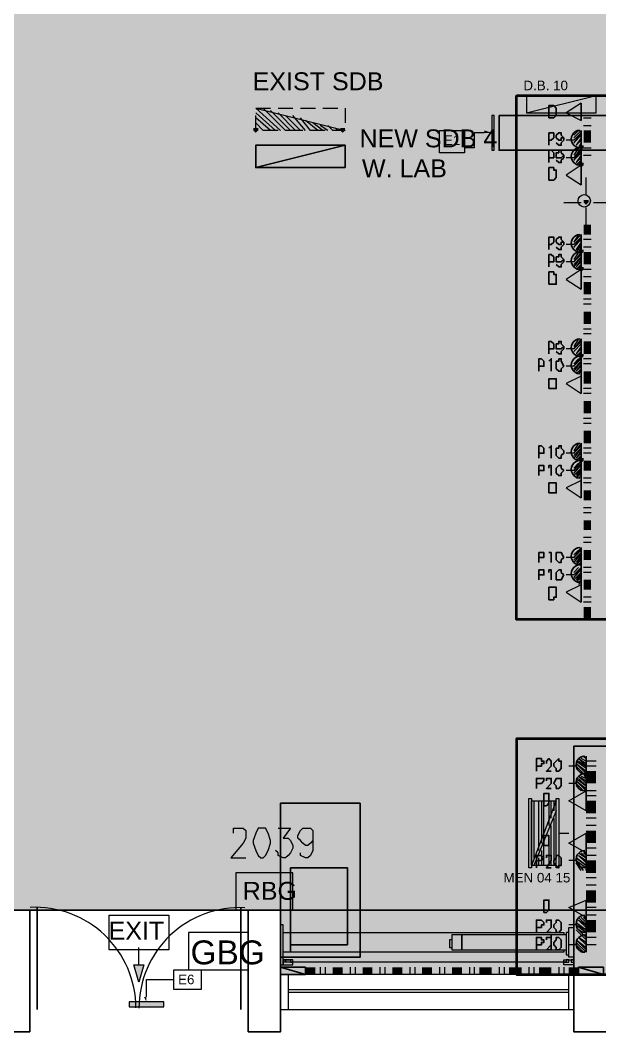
# Model space of a CAD drawing. Header units: millimetres. Extents: x 0 to 90.7, y 0 to 64.4.
# Drawn here: x 40.86 to 45.8, y 2.82 to 11.44 of the extents above; entities that cross this region are included whole.
import ezdxf

# ---------------------------------------------------------------- set-up
doc = ezdxf.new("R2010")
doc.units = ezdxf.units.MM
for name, color, linetype, true_color in [('PDF_0', 7, 'Continuous', 0xed1f24), ('PDF_014404$_PS_ELECTRONICS$CABLE$TRAY', 7, 'Continuous', 0xdd0037), ('PDF_014404$_ps_FIRE_ALARM', 7, 'Continuous', 0x37dd00), ('PDF_014404$_ps_POWER$CABLE$TRAY', 7, 'Continuous', 0x7fbfff), ('PDF_014404$_ps_POWER$EXIST', 30, 'Continuous', 0xff7f00), ('PDF_014404$_ps_THIN', 7, 'Continuous', 0x7fbfff), ('PDF_014404$HL-TMP', 7, 'Continuous', 0x800000)]:
    doc.layers.add(name, color=color, linetype=linetype, true_color=true_color)
for name, color, linetype in [('PDF_014404$_ps_ELEC', 2, 'Continuous'), ('PDF_014404$_PS_ELECTRONICS', 5, 'Continuous'), ('PDF_014404$_ps_POWER', 4, 'Continuous'), ('PDF_014404$_ps_POWER$SKIRTING', 4, 'Continuous'), ('PDF_014404$_ps_TEXTBOLD$FIRE', 2, 'Continuous'), ('PDF_014404$_ps_TEXTBOLD$POWER', 2, 'Continuous'), ('PDF_014404$BL', 7, 'Continuous'), ('PDF_014404$DR', 7, 'Continuous'), ('PDF_014404$EQ', 7, 'Continuous'), ('PDF_014404$FI', 7, 'Continuous'), ('PDF_014404$FI-DSG', 7, 'Continuous'), ('PDF_014404$FT', 7, 'Continuous'), ('PDF_014404$REG-EGRESS', 7, 'Continuous'), ('PDF_014404$WA-COL', 7, 'Continuous'), ('PDF_014404$WN', 7, 'Continuous'), ('PDF_Text', 7, 'Continuous')]:
    doc.layers.add(name, color=color, linetype=linetype)
doc.styles.add('PDF ArialMT', font='arial.ttf')

msp = doc.modelspace()

# ---------------------------------------------------------------- hatches: boundary and pattern name
at = {"layer": 'PDF_014404$_ps_POWER$EXIST', "transparency": 33554559}
for points in [[(42.8706, 10.5219), (42.8495, 10.5219), (42.8495, 10.5007), (42.8706, 10.4795), (42.8918, 10.5007), (42.8918, 10.5219)], [(43.6115, 10.5219), (43.5903, 10.5219), (43.5903, 10.5007), (43.6115, 10.4795), (43.6326, 10.5007), (43.6326, 10.5219)]]:
    msp.add_hatch(color=256, dxfattribs=at).paths.add_polyline_path(points)
at = {"layer": 'PDF_014404$_ps_THIN', "transparency": 33554559}
for points in [[(45.6435, 10.3737), (45.6224, 10.3737), (45.6224, 10.3525), (45.6435, 10.3314), (45.6647, 10.3525), (45.6647, 10.3737)], [(45.6435, 10.2255), (45.6224, 10.2255), (45.6224, 10.2043), (45.6435, 10.1832), (45.6647, 10.2043), (45.6647, 10.2255)], [(45.6859, 9.908), (45.6647, 9.908), (45.6647, 9.8868), (45.6859, 9.8657), (45.707, 9.8868), (45.707, 9.908)], [(45.6859, 9.908), (45.6647, 9.908), (45.6647, 9.8868), (45.6859, 9.8657), (45.707, 9.8868), (45.707, 9.908)], [(45.6435, 9.4847), (45.6224, 9.4847), (45.6224, 9.4635), (45.6435, 9.4423), (45.6647, 9.4635), (45.6647, 9.4847)], [(45.6435, 9.3365), (45.6224, 9.3365), (45.6224, 9.3153), (45.6435, 9.2942), (45.6647, 9.3153), (45.6647, 9.3365)], [(45.6435, 8.5956), (45.6224, 8.5956), (45.6224, 8.5745), (45.6435, 8.5533), (45.6647, 8.5745), (45.6647, 8.5956)], [(45.6435, 7.7066), (45.6224, 7.7066), (45.6224, 7.6855), (45.6435, 7.6643), (45.6647, 7.6855), (45.6647, 7.7066)]]:
    msp.add_hatch(color=256, dxfattribs=at).paths.add_polyline_path(points)

# ---------------------------------------------------------------- linework, layer by layer
at = {"layer": 'PDF_0', "color": 7, "lineweight": 25}
for points in [[(43.0823, 3.452), (43.7596, 3.452), (43.7596, 4.7644), (43.0823, 4.7644)], [(43.6538, 3.5579), (43.167, 3.5579), (43.167, 4.214), (43.6538, 4.214)]]:
    msp.add_lwpolyline(points, close=True, dxfattribs=at)
at = {"layer": 'PDF_014404$_ps_ELEC', "lineweight": 25}
for points in [[(45.6329, 10.5007, 1.00004), (45.6329, 10.3525, 1.00004), (45.6329, 10.2044)], [(45.6329, 9.6117, 1.00004), (45.6329, 9.4635, 1.00004), (45.6329, 9.3153)], [(45.6329, 8.7226, 1.00004), (45.6329, 8.5745, 1.00004), (45.6329, 8.4263)], [(45.6329, 7.8336, 1.00004), (45.6329, 7.6855, 1.00004), (45.6329, 7.5373)], [(45.6329, 6.9446, 1.00004), (45.6329, 6.7964, 1.00004), (45.6329, 6.6483)], [(45.6753, 5.1666, 1.00004), (45.6753, 5.0184, 1.00004), (45.6753, 4.8702)]]:
    msp.add_lwpolyline(points, format="xyb", dxfattribs=at)
for points in [[(45.6435, 10.2043), (45.6435, 10.3525), (45.6435, 10.5007)], [(45.6435, 9.3153), (45.6435, 9.4635), (45.6435, 9.6117)], [(45.6435, 8.4051), (45.6435, 8.5745), (45.6435, 8.7226)], [(45.6435, 7.5161), (45.6435, 7.6855), (45.6435, 7.8336)], [(45.6435, 6.6271), (45.6435, 6.7753), (45.6435, 6.9446)], [(45.6859, 5.1666), (45.6859, 5.0184), (45.6859, 4.8702)], [(45.6859, 4.3411), (45.6859, 4.1929)], [(45.6859, 3.7907), (45.6859, 3.6425), (45.6859, 3.4944)]]:
    msp.add_lwpolyline(points, dxfattribs=at)
at = {"layer": 'PDF_014404$_ps_ELEC', "lineweight": 0}
for points in [[(45.58, 10.416), (45.5165, 10.416)], [(45.58, 10.2678), (45.5165, 10.2678)], [(45.58, 9.527), (45.5165, 9.527)], [(45.58, 9.3788), (45.5165, 9.3788)], [(45.58, 8.638), (45.5165, 8.638)], [(45.58, 8.4898), (45.5165, 8.4898)], [(45.58, 7.749), (45.5165, 7.749)], [(45.58, 7.6008), (45.5165, 7.6008)], [(45.58, 6.8599), (45.5165, 6.8599)], [(45.58, 6.7118), (45.5165, 6.7118)], [(45.6012, 5.0819), (45.5377, 5.0819)], [(45.6012, 4.9337), (45.5377, 4.9337)], [(45.6012, 4.2775), (45.5377, 4.2775)], [(45.6012, 3.7272), (45.5377, 3.7272)], [(45.6012, 3.5579), (45.5377, 3.5579)]]:
    msp.add_lwpolyline(points, dxfattribs=at)
at = {"layer": 'PDF_014404$_ps_ELEC', "lineweight": 25}
for centre in [(45.6753, 4.2881), (45.6753, 3.7378), (45.6753, 3.5685)]:
    msp.add_arc(centre, 0.0741, 89.99773, 270.00227, dxfattribs=at)
at = {"layer": 'PDF_014404$_PS_ELECTRONICS', "lineweight": 0}
for points in [[(45.5165, 10.6489), (45.6435, 10.5854), (45.6435, 10.7335)], [(45.6435, 10.7335), (45.6435, 10.5854), (45.6435, 10.7335)], [(45.5165, 10.1197), (45.6435, 10.035), (45.6435, 10.2043)], [(45.6435, 10.2043), (45.6435, 10.035), (45.6435, 10.2043)], [(45.5165, 9.2307), (45.6435, 9.146), (45.6435, 9.3153)], [(45.6435, 9.3153), (45.6435, 9.146), (45.6435, 9.3153)], [(45.5165, 8.3416), (45.6435, 8.257), (45.6435, 8.4051)], [(45.6435, 8.4051), (45.6435, 8.257), (45.6435, 8.4051)], [(45.5165, 7.4526), (45.6435, 7.368), (45.6435, 7.5161)], [(45.6435, 7.5161), (45.6435, 7.368), (45.6435, 7.5161)], [(45.5165, 6.5636), (45.6435, 6.4789), (45.6435, 6.6271)], [(45.6435, 6.6271), (45.6435, 6.4789), (45.6435, 6.6271)], [(45.5377, 4.7856), (45.6859, 4.8702), (45.6859, 4.7009)], [(45.6859, 4.7009), (45.6859, 4.8702), (45.6859, 4.7009)], [(45.5377, 4.4257), (45.6859, 4.5104), (45.6859, 4.3411)], [(45.6859, 4.3411), (45.6859, 4.5104), (45.6859, 4.3411)], [(45.5377, 3.8754), (45.6859, 3.9389), (45.6859, 3.7907)], [(45.6859, 3.7907), (45.6859, 3.9389), (45.6859, 3.7907)]]:
    msp.add_lwpolyline(points, close=True, dxfattribs=at)
at = {"layer": 'PDF_014404$_PS_ELECTRONICS', "transparency": 33554559}
for points in [[(45.5165, 10.6489), (45.6435, 10.7335), (45.6435, 10.5854)], [(45.5165, 10.1197), (45.6435, 10.2043), (45.6435, 10.035)], [(45.5165, 9.2307), (45.6435, 9.3153), (45.6435, 9.146)], [(45.5165, 8.3416), (45.6435, 8.4051), (45.6435, 8.257)], [(45.5165, 7.4526), (45.6435, 7.5161), (45.6435, 7.368)], [(45.5165, 6.5636), (45.6435, 6.6271), (45.6435, 6.4789)], [(45.5377, 4.7856), (45.6859, 4.7009), (45.6859, 4.8702)], [(45.5377, 4.4257), (45.6859, 4.3411), (45.6859, 4.5104)], [(45.5377, 3.8754), (45.6859, 3.7907), (45.6859, 3.9389)]]:
    msp.add_solid(points, dxfattribs=at)
at = {"layer": 'PDF_014404$_PS_ELECTRONICS$CABLE$TRAY', "lineweight": 0, "const_width": 0.1946}
for points in [[(40.9867, 4.5421), (41.0926, 4.521), (41.1667, 4.4469), (41.2408, 4.521)], [(43.6538, 4.2881), (43.548, 4.3093), (43.4739, 4.3834), (43.3998, 4.3093)]]:
    msp.add_lwpolyline(points, dxfattribs=at)
at = {"layer": 'PDF_014404$_PS_ELECTRONICS$CABLE$TRAY', "transparency": 33554559}
for points in [[(45.3472, 9.527), (45.3472, 9.7387), (39.9919, 9.527)], [(45.3472, 9.7387), (39.9919, 9.527), (39.9919, 9.7387)], [(40.9656, 4.6162), (41.1561, 4.6162), (40.9656, 9.6328)], [(41.1561, 4.6162), (40.9656, 9.6328), (41.1561, 9.6328)], [(43.3786, 4.3199), (43.3786, 4.5104), (41.2619, 4.3199)], [(43.3786, 4.5104), (41.2619, 4.3199), (41.2619, 4.5104)], [(43.4845, 3.4097), (43.675, 3.4097), (43.4845, 4.214)], [(43.675, 3.4097), (43.4845, 4.214), (43.675, 4.214)]]:
    msp.add_solid(points, dxfattribs=at)
at = {"layer": 'PDF_014404$_ps_FIRE_ALARM', "lineweight": 0}
for points in [[(43.1881, 3.8542), (43.1881, 4.1717), (42.7013, 4.1717), (42.7013, 3.8542)], [(42.8071, 3.3462), (42.8071, 3.6637), (42.2991, 3.6637), (42.2991, 3.3462)]]:
    msp.add_lwpolyline(points, close=True, dxfattribs=at)
at = {"layer": 'PDF_014404$_ps_POWER', "lineweight": 25}
msp.add_lwpolyline([(42.8706, 10.1832), (43.6326, 10.1832), (43.6326, 10.3737), (42.8706, 10.3737), (42.8706, 10.1832), (43.6326, 10.3737)], dxfattribs=at)
at = {"layer": 'PDF_014404$_ps_POWER', "transparency": 33554559}
msp.add_solid([(43.6326, 10.3737), (43.6326, 10.1832), (42.8706, 10.1832)], dxfattribs=at)
at = {"layer": 'PDF_014404$_ps_POWER$CABLE$TRAY', "lineweight": 0, "const_width": 0.1946}
for points in [[(43.167, 10.0879), (43.2834, 10.0562), (43.3575, 9.9821), (43.4316, 10.0668)], [(40.6692, 4.2246), (40.7751, 4.2035), (40.8492, 4.1294), (40.9232, 4.2035)], [(43.2516, 3.8965), (43.2305, 3.9918), (43.1564, 4.0659), (43.0823, 3.9918)]]:
    msp.add_lwpolyline(points, dxfattribs=at)
at = {"layer": 'PDF_014404$_ps_POWER$CABLE$TRAY', "transparency": 33554559}
for points in [[(43.3575, 10.1832), (43.1458, 10.1832), (43.3575, 10.162)], [(43.1458, 10.1832), (43.3575, 10.162), (43.1458, 10.162)], [(43.1035, 10.0773), (43.3151, 10.0138), (43.1458, 10.0985)], [(43.3151, 10.0138), (43.1458, 10.0985), (43.3575, 10.162)], [(43.1458, 10.0985), (43.3575, 10.162), (43.1458, 10.162)], [(43.0611, 9.8445), (43.0611, 10.0562), (39.9919, 9.8445)], [(43.0611, 10.0562), (39.9919, 9.8445), (39.9919, 10.0562)], [(43.0611, 10.0562), (43.2093, 9.8868), (43.1035, 10.0773)], [(43.0611, 9.8445), (43.0611, 10.0562), (43.2093, 9.8868)], [(43.2093, 9.8868), (43.1035, 10.0773), (43.3151, 10.0138)], [(43.4633, 10.0562), (43.4633, 9.8445), (45.3472, 10.0562)], [(43.4633, 9.8445), (45.3472, 10.0562), (45.3472, 9.8445)], [(43.0611, 4.0024), (43.0611, 4.1929), (40.9444, 4.0024)], [(43.0611, 4.1929), (40.9444, 4.0024), (40.9444, 4.1929)], [(43.1458, 3.3885), (43.3575, 3.3885), (43.1458, 3.8965)], [(43.3575, 3.3885), (43.1458, 3.8965), (43.3575, 3.8965)]]:
    msp.add_solid(points, dxfattribs=at)
at = {"layer": 'PDF_014404$_ps_POWER$EXIST', "lineweight": 18}
for points in [[(42.8706, 10.6912), (43.6326, 10.5007), (43.5268, 10.5007), (43.4845, 10.543)], [(43.0823, 10.5007), (42.8706, 10.6912), (42.9976, 10.6912)], [(43.04, 10.5007), (42.8706, 10.6489)], [(42.8706, 10.5007), (42.8706, 10.6277)], [(42.9976, 10.5007), (42.8706, 10.6065)], [(43.2728, 10.5007), (43.1246, 10.5007), (42.9341, 10.6912)], [(43.167, 10.5007), (42.9976, 10.67)], [(43.0611, 10.6912), (43.1881, 10.6912)], [(43.2093, 10.5007), (43.0611, 10.6489)], [(43.2516, 10.5007), (43.1246, 10.6277)], [(43.294, 10.5007), (43.1881, 10.6277)], [(43.2516, 10.6912), (43.3786, 10.6912)], [(43.4633, 10.5007), (43.3363, 10.5007), (43.2516, 10.6065)], [(43.4421, 10.6912), (43.5691, 10.6912)], [(43.6326, 10.6912), (43.6326, 10.5642)], [(43.0611, 10.5007), (42.9341, 10.5007), (42.8706, 10.5642)], [(42.8918, 10.5007), (42.8706, 10.5219)], [(43.3998, 10.5007), (43.294, 10.5854)], [(43.4421, 10.5007), (43.3575, 10.5642)], [(43.4845, 10.5007), (43.421, 10.543)], [(43.5691, 10.5007), (43.548, 10.5219)]]:
    msp.add_lwpolyline(points, dxfattribs=at)
at = {"layer": 'PDF_014404$_ps_POWER$SKIRTING', "lineweight": 0}
for points in [[(45.6647, 10.797), (45.7282, 10.797)], [(45.6647, 10.6065), (45.7282, 10.6065)], [(45.6647, 10.543), (45.7282, 10.543)], [(45.6647, 10.3525), (45.7282, 10.3525)], [(45.6647, 10.289), (45.7282, 10.289)], [(45.7282, 9.5693), (45.6647, 9.5693)], [(45.7282, 9.5058), (45.6647, 9.5058)], [(45.7282, 9.3153), (45.6647, 9.3153)], [(45.7282, 9.2518), (45.6647, 9.2518)], [(45.7282, 9.0613), (45.6647, 9.0613)], [(45.7282, 9.019), (45.6647, 9.019)], [(45.7282, 8.8073), (45.6647, 8.8073)], [(45.7282, 8.765), (45.6647, 8.765)], [(45.7282, 8.5533), (45.6647, 8.5533)], [(45.7282, 8.511), (45.6647, 8.511)], [(45.7282, 8.2993), (45.6647, 8.2993)], [(45.7282, 8.257), (45.6647, 8.257)], [(45.7282, 8.0453), (45.6647, 8.0453)], [(45.7282, 8.003), (45.6647, 8.003)], [(45.7282, 7.7913), (45.6647, 7.7913)], [(45.7282, 7.749), (45.6647, 7.749)], [(45.7282, 7.5373), (45.6647, 7.5373)], [(45.7282, 7.495), (45.6647, 7.495)], [(45.7282, 7.2833), (45.6647, 7.2833)], [(45.7282, 7.2409), (45.6647, 7.2409)], [(45.7282, 7.0293), (45.6647, 7.0293)], [(45.7282, 6.9869), (45.6647, 6.9869)], [(45.7282, 6.7753), (45.6647, 6.7753)], [(45.7282, 6.7329), (45.6647, 6.7329)], [(45.7282, 6.5213), (45.6647, 6.5213)], [(45.7282, 6.4789), (45.6647, 6.4789)], [(45.7282, 6.3308), (45.6647, 6.3308)], [(45.7705, 5.1242), (45.6859, 5.1242)], [(45.7705, 5.0819), (45.6859, 5.0819)], [(45.7705, 4.8702), (45.6859, 4.8702)], [(45.7705, 4.8279), (45.6859, 4.8279)], [(45.7705, 4.6374), (45.6859, 4.6374)], [(45.7705, 4.5739), (45.6859, 4.5739)], [(45.7705, 4.3834), (45.6859, 4.3834)], [(45.7705, 4.3199), (45.6859, 4.3199)], [(45.7705, 4.1294), (45.6859, 4.1294)], [(45.7705, 4.0659), (45.6859, 4.0659)], [(45.7705, 3.8754), (45.6859, 3.8754)], [(45.7705, 3.8119), (45.6859, 3.8119)], [(45.7705, 3.6214), (45.6859, 3.6214)], [(45.7705, 3.5579), (45.6859, 3.5579)], [(43.421, 3.3674), (43.421, 3.3039)], [(43.4633, 3.3674), (43.4633, 3.3039)], [(43.675, 3.3674), (43.675, 3.3039)], [(43.7173, 3.3674), (43.7173, 3.3039)], [(43.929, 3.3674), (43.929, 3.3039)], [(43.9713, 3.3674), (43.9713, 3.3039)], [(44.183, 3.3674), (44.183, 3.3039)], [(44.2253, 3.3674), (44.2253, 3.3039)], [(44.437, 3.3674), (44.437, 3.3039)], [(44.4793, 3.3674), (44.4793, 3.3039)], [(44.691, 3.3674), (44.691, 3.3039)], [(44.7333, 3.3674), (44.7333, 3.3039)], [(44.945, 3.3674), (44.945, 3.3039)], [(44.9873, 3.3674), (44.9873, 3.3039)], [(45.199, 3.3674), (45.199, 3.3039)], [(45.2413, 3.3674), (45.2413, 3.3039)], [(45.453, 3.3674), (45.453, 3.3039)], [(45.4954, 3.3674), (45.4954, 3.3039)], [(45.6224, 3.3674), (45.6224, 3.3039)], [(45.7705, 3.3674), (45.6859, 3.3674)]]:
    msp.add_lwpolyline(points, dxfattribs=at)
at = {"layer": 'PDF_014404$_ps_POWER$SKIRTING', "lineweight": 25}
for points in [[(43.294, 3.3039), (43.294, 3.3674), (43.0823, 3.3674), (43.0823, 3.3039), (43.294, 3.3039), (43.0823, 3.3674)], [(45.834, 3.3039), (45.834, 3.3674), (45.6224, 3.3674), (45.6224, 3.3039), (45.834, 3.3039), (45.6224, 3.3674)]]:
    msp.add_lwpolyline(points, dxfattribs=at)
at = {"layer": 'PDF_014404$_ps_POWER$SKIRTING', "transparency": 33554559}
for points in [[(45.6647, 10.6489), (45.7282, 10.6489), (45.6647, 10.797)], [(45.7282, 10.6489), (45.6647, 10.797), (45.7282, 10.797)], [(45.6647, 10.3949), (45.7282, 10.3949), (45.6647, 10.5007)], [(45.7282, 10.3949), (45.6647, 10.5007), (45.7282, 10.5007)], [(45.6647, 10.0985), (45.7282, 10.0985), (45.6647, 10.2467)], [(45.7282, 10.0985), (45.6647, 10.2467), (45.7282, 10.2467)], [(45.7282, 9.6963), (45.6647, 9.6963), (45.7282, 9.6117)], [(45.6647, 9.6963), (45.7282, 9.6117), (45.6647, 9.6117)], [(45.7282, 9.4635), (45.6647, 9.4635), (45.7282, 9.3577)], [(45.6647, 9.4635), (45.7282, 9.3577), (45.6647, 9.3577)], [(45.7282, 9.2095), (45.6647, 9.2095), (45.7282, 9.1037)], [(45.6647, 9.2095), (45.7282, 9.1037), (45.6647, 9.1037)], [(45.7282, 8.9555), (45.6647, 8.9555), (45.7282, 8.8497)], [(45.6647, 8.9555), (45.7282, 8.8497), (45.6647, 8.8497)], [(45.7282, 8.7015), (45.6647, 8.7015), (45.7282, 8.5956)], [(45.6647, 8.7015), (45.7282, 8.5956), (45.6647, 8.5956)], [(45.7282, 8.4475), (45.6647, 8.4475), (45.7282, 8.3416)], [(45.6647, 8.4475), (45.7282, 8.3416), (45.6647, 8.3416)], [(45.7282, 8.1935), (45.6647, 8.1935), (45.7282, 8.0876)], [(45.6647, 8.1935), (45.7282, 8.0876), (45.6647, 8.0876)], [(45.7282, 7.9395), (45.6647, 7.9395), (45.7282, 7.8336)], [(45.6647, 7.9395), (45.7282, 7.8336), (45.6647, 7.8336)], [(45.7282, 7.6855), (45.6647, 7.6855), (45.7282, 7.6008)], [(45.6647, 7.6855), (45.7282, 7.6008), (45.6647, 7.6008)], [(45.7282, 7.4315), (45.6647, 7.4315), (45.7282, 7.3468)], [(45.6647, 7.4315), (45.7282, 7.3468), (45.6647, 7.3468)], [(45.7282, 7.1774), (45.6647, 7.1774), (45.7282, 7.0928)], [(45.6647, 7.1774), (45.7282, 7.0928), (45.6647, 7.0928)], [(45.7282, 6.9234), (45.6647, 6.9234), (45.7282, 6.8388)], [(45.6647, 6.9234), (45.7282, 6.8388), (45.6647, 6.8388)], [(45.7282, 6.6694), (45.6647, 6.6694), (45.7282, 6.5848)], [(45.6647, 6.6694), (45.7282, 6.5848), (45.6647, 6.5848)], [(45.7282, 6.4366), (45.6647, 6.4366), (45.7282, 6.3308)], [(45.6647, 6.4366), (45.7282, 6.3308), (45.6647, 6.3308)], [(45.7705, 5.3147), (45.6859, 5.3147), (45.7705, 5.1877)], [(45.6859, 5.3147), (45.7705, 5.1877), (45.6859, 5.1877)], [(45.7705, 5.0396), (45.6859, 5.0396), (45.7705, 4.9337)], [(45.6859, 5.0396), (45.7705, 4.9337), (45.6859, 4.9337)], [(45.7705, 4.7856), (45.6859, 4.7856), (45.7705, 4.6797)], [(45.6859, 4.7856), (45.7705, 4.6797), (45.6859, 4.6797)], [(45.7705, 4.5316), (45.6859, 4.5316), (45.7705, 4.4257)], [(45.6859, 4.5316), (45.7705, 4.4257), (45.6859, 4.4257)], [(45.7705, 4.2775), (45.6859, 4.2775), (45.7705, 4.1717)], [(45.6859, 4.2775), (45.7705, 4.1717), (45.6859, 4.1717)], [(45.7705, 4.0235), (45.6859, 4.0235), (45.7705, 3.9177)], [(45.6859, 4.0235), (45.7705, 3.9177), (45.6859, 3.9177)], [(45.7705, 3.7695), (45.6859, 3.7695), (45.7705, 3.6637)], [(45.6859, 3.7695), (45.7705, 3.6637), (45.6859, 3.6637)], [(45.7705, 3.5155), (45.6859, 3.5155), (45.7705, 3.3674)], [(45.6859, 3.5155), (45.7705, 3.3674), (45.6859, 3.3674)], [(43.294, 3.3674), (43.294, 3.3039), (43.3786, 3.3674)], [(43.294, 3.3039), (43.3786, 3.3674), (43.3786, 3.3039)], [(43.5268, 3.3674), (43.5268, 3.3039), (43.6115, 3.3674)], [(43.5268, 3.3039), (43.6115, 3.3674), (43.6115, 3.3039)], [(43.7808, 3.3674), (43.7808, 3.3039), (43.8655, 3.3674)], [(43.7808, 3.3039), (43.8655, 3.3674), (43.8655, 3.3039)], [(44.0348, 3.3674), (44.0348, 3.3039), (44.1195, 3.3674)], [(44.0348, 3.3039), (44.1195, 3.3674), (44.1195, 3.3039)], [(44.2888, 3.3674), (44.2888, 3.3039), (44.3735, 3.3674)], [(44.2888, 3.3039), (44.3735, 3.3674), (44.3735, 3.3039)], [(44.5428, 3.3674), (44.5428, 3.3039), (44.6275, 3.3674)], [(44.5428, 3.3039), (44.6275, 3.3674), (44.6275, 3.3039)], [(44.7757, 3.3674), (44.7757, 3.3039), (44.8815, 3.3674)], [(44.7757, 3.3039), (44.8815, 3.3674), (44.8815, 3.3039)], [(45.0297, 3.3674), (45.0297, 3.3039), (45.1355, 3.3674)], [(45.0297, 3.3039), (45.1355, 3.3674), (45.1355, 3.3039)], [(45.2837, 3.3674), (45.2837, 3.3039), (45.3895, 3.3674)], [(45.2837, 3.3039), (45.3895, 3.3674), (45.3895, 3.3039)], [(45.5377, 3.3674), (45.5377, 3.3039), (45.6224, 3.3674)], [(45.5377, 3.3039), (45.6224, 3.3674), (45.6224, 3.3039)]]:
    msp.add_solid(points, dxfattribs=at)
at = {"layer": 'PDF_014404$_ps_TEXTBOLD$FIRE', "lineweight": 20}
for points in [[(42.6801, 4.5104), (42.6801, 4.5316), (42.6801, 4.5527), (42.7013, 4.5527), (42.7436, 4.5527), (42.7648, 4.5527), (42.786, 4.5316), (42.786, 4.5104), (42.786, 4.4892), (42.786, 4.4681), (42.7648, 4.4257), (42.659, 4.2987), (42.786, 4.2987)], [(43.0611, 4.5527), (43.167, 4.5527), (43.1035, 4.4681), (43.1458, 4.4681), (43.167, 4.4469), (43.1881, 4.4046), (43.1881, 4.3834), (43.167, 4.3411), (43.1458, 4.3199), (43.1246, 4.2987), (43.1035, 4.2987), (43.0611, 4.3199), (43.0611, 4.3411), (43.04, 4.3622)], [(43.3575, 4.4681), (43.3575, 4.4469), (43.3363, 4.4257), (43.3151, 4.4046), (43.294, 4.4046), (43.2728, 4.4257), (43.2516, 4.4469), (43.2305, 4.4681), (43.2305, 4.4892), (43.2516, 4.5316), (43.2728, 4.5527), (43.294, 4.5527), (43.3151, 4.5527), (43.3363, 4.5527), (43.3575, 4.5316), (43.3575, 4.4681), (43.3575, 4.4257), (43.3575, 4.3622), (43.3363, 4.3199), (43.3151, 4.2987), (43.294, 4.2987), (43.2516, 4.3199), (43.2516, 4.3411)]]:
    msp.add_lwpolyline(points, dxfattribs=at)
msp.add_lwpolyline([(42.913, 4.5527), (42.8918, 4.5527), (42.8706, 4.5104), (42.8495, 4.4469), (42.8495, 4.4257), (42.8706, 4.3622), (42.8918, 4.3199), (42.913, 4.2987), (42.9341, 4.2987), (42.9553, 4.3199), (42.9765, 4.3622), (42.9976, 4.4257), (42.9976, 4.4469), (42.9765, 4.5104), (42.9553, 4.5527), (42.9341, 4.5527)], close=True, dxfattribs=at)
at = {"layer": 'PDF_014404$_ps_TEXTBOLD$POWER', "lineweight": 25}
for points in [[(45.3683, 10.6065), (45.3683, 10.7124), (45.4107, 10.7124), (45.4318, 10.6912), (45.4318, 10.67), (45.4318, 10.6489), (45.4318, 10.6277), (45.4107, 10.6065)], [(45.3683, 10.0773), (45.3683, 10.1832), (45.4107, 10.1832), (45.4107, 10.162), (45.4318, 10.162), (45.4318, 10.1408), (45.4318, 10.1197), (45.4318, 10.0985), (45.4107, 10.0773)], [(45.3683, 9.1883), (45.3683, 9.2942), (45.4107, 9.2942), (45.4107, 9.273), (45.4318, 9.273), (45.4318, 9.2518), (45.4318, 9.2307), (45.4318, 9.2095), (45.4318, 9.1883), (45.4107, 9.1883)], [(45.453, 8.5533), (45.453, 8.5321), (45.4318, 8.5321), (45.4318, 8.4898), (45.4318, 8.4686), (45.453, 8.4475), (45.4742, 8.4475), (45.4742, 8.4686), (45.4954, 8.4898), (45.4742, 8.5321), (45.4742, 8.5533)], [(45.3683, 8.2993), (45.3683, 8.384), (45.4107, 8.384), (45.4318, 8.384), (45.4318, 8.3628), (45.4318, 8.3205), (45.4318, 8.2993), (45.4107, 8.2993)], [(45.453, 7.8125), (45.453, 7.7913), (45.4318, 7.7913), (45.4318, 7.7701), (45.4318, 7.749), (45.4318, 7.7278), (45.453, 7.7066), (45.4742, 7.7066), (45.4742, 7.7278), (45.4954, 7.749), (45.4954, 7.7701), (45.4742, 7.7913), (45.4742, 7.8125)], [(45.453, 7.6431), (45.4318, 7.622), (45.4318, 7.6008), (45.4318, 7.5796), (45.453, 7.5585), (45.4742, 7.5585), (45.4742, 7.5796), (45.4954, 7.6008), (45.4742, 7.622), (45.4742, 7.6431)], [(45.3683, 7.4103), (45.3683, 7.495), (45.4107, 7.495), (45.4318, 7.495), (45.4318, 7.4738), (45.4318, 7.4315), (45.4318, 7.4103), (45.4107, 7.4103)], [(45.453, 6.9023), (45.4318, 6.9023), (45.4318, 6.8599), (45.4318, 6.8388), (45.453, 6.8176), (45.4742, 6.8176), (45.4742, 6.8388), (45.4954, 6.8599), (45.4742, 6.9023)], [(45.453, 6.7541), (45.4318, 6.7329), (45.4318, 6.7118), (45.4318, 6.6694), (45.453, 6.6694), (45.4742, 6.6694), (45.4954, 6.7118), (45.4742, 6.7329), (45.4742, 6.7541)], [(45.3683, 6.5001), (45.3683, 6.6059), (45.4107, 6.6059), (45.4318, 6.6059), (45.4318, 6.5848), (45.4318, 6.5636), (45.4318, 6.5424), (45.4318, 6.5213), (45.4107, 6.5213), (45.4107, 6.5001)], [(45.453, 5.1454), (45.4318, 5.1242), (45.4107, 5.1031), (45.4107, 5.0819), (45.4318, 5.0607), (45.4318, 5.0396), (45.453, 5.0396), (45.4742, 5.0607), (45.4742, 5.0819), (45.4742, 5.1031), (45.4742, 5.1242), (45.453, 5.1242)], [(45.453, 4.9761), (45.4318, 4.9761), (45.4107, 4.9337), (45.4318, 4.9126), (45.4318, 4.8914), (45.453, 4.8914), (45.4742, 4.9126), (45.4742, 4.9337), (45.4742, 4.9761)], [(45.326, 4.7432), (45.326, 4.8491), (45.3472, 4.8491), (45.3683, 4.8491), (45.3683, 4.8279), (45.3683, 4.8067), (45.3683, 4.7856), (45.3683, 4.7644), (45.3472, 4.7432)], [(45.326, 4.4046), (45.326, 4.4892), (45.3472, 4.4892), (45.3683, 4.4892), (45.3683, 4.4681), (45.3683, 4.4469), (45.3683, 4.4257), (45.3683, 4.4046), (45.3472, 4.4046)], [(45.453, 4.3199), (45.4318, 4.3199), (45.4318, 4.2987), (45.4107, 4.2775), (45.4107, 4.2564), (45.4318, 4.2352), (45.453, 4.214), (45.453, 4.2352), (45.4742, 4.2352), (45.4742, 4.2564), (45.4742, 4.2775), (45.4742, 4.2987)], [(45.326, 3.833), (45.326, 3.9389), (45.3472, 3.9389), (45.3683, 3.9389), (45.3683, 3.9177), (45.3683, 3.8965), (45.3683, 3.8754), (45.3683, 3.8542), (45.3472, 3.833)], [(45.453, 3.7695), (45.4318, 3.7695), (45.4318, 3.7484), (45.4107, 3.7272), (45.4107, 3.706), (45.4318, 3.6849), (45.4318, 3.6637), (45.453, 3.6637), (45.4742, 3.6849), (45.4742, 3.706), (45.4742, 3.7272), (45.4742, 3.7484)], [(45.453, 3.6214), (45.4318, 3.6214), (45.4318, 3.6002), (45.4107, 3.579), (45.4107, 3.5579), (45.4318, 3.5367), (45.4318, 3.5155), (45.453, 3.5155), (45.4742, 3.5367), (45.4742, 3.5579), (45.4742, 3.579), (45.4742, 3.6002)]]:
    msp.add_lwpolyline(points, close=True, dxfattribs=at)
for points in [[(45.3683, 10.3737), (45.3683, 10.4795), (45.3895, 10.4795), (45.4107, 10.4795), (45.4107, 10.4584), (45.4107, 10.4372), (45.3895, 10.416), (45.3683, 10.416)], [(45.4954, 10.4372), (45.4742, 10.4372), (45.4742, 10.416), (45.453, 10.416), (45.4318, 10.4372), (45.4318, 10.4584), (45.453, 10.4795), (45.4742, 10.4795), (45.4742, 10.4584), (45.4954, 10.4372), (45.4954, 10.416), (45.4742, 10.3949), (45.4742, 10.3737), (45.453, 10.3737), (45.4318, 10.3949)], [(45.3683, 10.2255), (45.3683, 10.3314), (45.3895, 10.3314), (45.4107, 10.3102), (45.4107, 10.289), (45.4107, 10.2678), (45.3895, 10.2678), (45.3683, 10.2678)], [(45.4954, 10.289), (45.4742, 10.2678), (45.453, 10.2678), (45.4318, 10.2678), (45.4318, 10.289), (45.4318, 10.3102), (45.453, 10.3102), (45.453, 10.3314), (45.4742, 10.3314), (45.4742, 10.3102), (45.4954, 10.289), (45.4954, 10.2678), (45.4742, 10.2467), (45.4742, 10.2255), (45.453, 10.2255), (45.4318, 10.2467)], [(45.3683, 9.4847), (45.3683, 9.5905), (45.3895, 9.5905), (45.4107, 9.5905), (45.4107, 9.5693), (45.4107, 9.5482), (45.3895, 9.527), (45.3683, 9.527)], [(45.4954, 9.5482), (45.4742, 9.5482), (45.4742, 9.527), (45.453, 9.527), (45.4318, 9.5482), (45.4318, 9.5693), (45.453, 9.5905), (45.4742, 9.5905), (45.4742, 9.5693), (45.4954, 9.5482), (45.4954, 9.527), (45.4742, 9.5058), (45.4742, 9.4847), (45.453, 9.4847), (45.4318, 9.5058)], [(45.3683, 9.3365), (45.3683, 9.4423), (45.3895, 9.4423), (45.4107, 9.4212), (45.4107, 9.4), (45.4107, 9.3788), (45.3895, 9.3788), (45.3683, 9.3788)], [(45.4954, 9.4), (45.4742, 9.3788), (45.453, 9.3788), (45.4318, 9.3788), (45.4318, 9.4), (45.4318, 9.4212), (45.453, 9.4212), (45.453, 9.4423), (45.4742, 9.4423), (45.4742, 9.4212), (45.4954, 9.4), (45.4954, 9.3788), (45.4742, 9.3577), (45.4742, 9.3365), (45.453, 9.3365), (45.4318, 9.3577)], [(45.3683, 8.5956), (45.3683, 8.7015), (45.3895, 8.7015), (45.4107, 8.6803), (45.4107, 8.6591), (45.4107, 8.638), (45.3895, 8.638), (45.3683, 8.638)], [(45.4954, 8.6591), (45.4742, 8.638), (45.453, 8.638), (45.4318, 8.638), (45.4318, 8.6591), (45.4318, 8.6803), (45.453, 8.6803), (45.453, 8.7015), (45.4742, 8.7015), (45.4742, 8.6803), (45.4954, 8.6591), (45.4954, 8.638), (45.4742, 8.6168), (45.4742, 8.5956), (45.453, 8.5956), (45.4318, 8.6168)], [(45.2837, 8.4475), (45.2837, 8.5533), (45.3048, 8.5533), (45.326, 8.5321), (45.326, 8.511), (45.326, 8.4898), (45.3048, 8.4898), (45.2837, 8.4898)], [(45.3683, 8.5321), (45.3895, 8.5533), (45.3895, 8.4475)], [(45.2837, 7.7066), (45.2837, 7.8125), (45.3048, 7.8125), (45.326, 7.7913), (45.326, 7.7701), (45.326, 7.749), (45.3048, 7.749), (45.2837, 7.749)], [(45.3683, 7.7913), (45.3895, 7.8125), (45.3895, 7.7066)], [(45.2837, 7.5585), (45.2837, 7.6431), (45.3048, 7.6431), (45.326, 7.6431), (45.326, 7.622), (45.326, 7.6008), (45.3048, 7.6008), (45.2837, 7.6008)], [(45.3683, 7.622), (45.3683, 7.6431), (45.3895, 7.6431), (45.3895, 7.5585)], [(45.2837, 6.8176), (45.2837, 6.9023), (45.3048, 6.9023), (45.326, 6.9023), (45.326, 6.8811), (45.326, 6.8599), (45.3048, 6.8599), (45.2837, 6.8599)], [(45.3683, 6.9023), (45.3895, 6.9023), (45.3895, 6.8176)], [(45.2837, 6.6694), (45.2837, 6.7541), (45.3048, 6.7541), (45.326, 6.7541), (45.326, 6.7329), (45.326, 6.7118), (45.3048, 6.7118), (45.2837, 6.7118)], [(45.3683, 6.7329), (45.3683, 6.7541), (45.3895, 6.7541), (45.3895, 6.6694)], [(45.2625, 5.0396), (45.2625, 5.1454), (45.3048, 5.1454), (45.3048, 5.1242), (45.326, 5.1242), (45.326, 5.1031), (45.3048, 5.1031), (45.3048, 5.0819), (45.2625, 5.0819)], [(45.3472, 5.1031), (45.3472, 5.1242), (45.3683, 5.1454), (45.3895, 5.1242), (45.3895, 5.1031), (45.3895, 5.0819), (45.3472, 5.0396), (45.3895, 5.0396)], [(45.2625, 4.8914), (45.2625, 4.9761), (45.3048, 4.9761), (45.326, 4.9761), (45.326, 4.9549), (45.3048, 4.9337), (45.2625, 4.9337)], [(45.3472, 4.9549), (45.3472, 4.9761), (45.3683, 4.9761), (45.3895, 4.9761), (45.3895, 4.9549), (45.3895, 4.9337), (45.3472, 4.8914), (45.3895, 4.8914)], [(45.2625, 4.214), (45.2625, 4.3199), (45.3048, 4.3199), (45.326, 4.2987), (45.3048, 4.2775), (45.2625, 4.2775)], [(45.3472, 4.2987), (45.3472, 4.3199), (45.3683, 4.3199), (45.3895, 4.3199), (45.3895, 4.2987), (45.3895, 4.2775), (45.3472, 4.214), (45.3895, 4.214)], [(45.2625, 3.6637), (45.2625, 3.7695), (45.3048, 3.7695), (45.326, 3.7484), (45.326, 3.7272), (45.3048, 3.7272), (45.3048, 3.706), (45.2625, 3.706)], [(45.3472, 3.7484), (45.3472, 3.7695), (45.3683, 3.7695), (45.3895, 3.7695), (45.3895, 3.7484), (45.3895, 3.7272), (45.3895, 3.706), (45.3472, 3.6637), (45.3895, 3.6637)], [(45.2625, 3.5155), (45.2625, 3.6214), (45.3048, 3.6214), (45.3048, 3.6002), (45.326, 3.6002), (45.326, 3.579), (45.3048, 3.579), (45.3048, 3.5579), (45.2625, 3.5579)], [(45.3472, 3.6002), (45.3472, 3.6214), (45.3683, 3.6214), (45.3895, 3.6214), (45.3895, 3.6002), (45.3895, 3.579), (45.3895, 3.5579), (45.3472, 3.5155), (45.3895, 3.5155)]]:
    msp.add_lwpolyline(points, dxfattribs=at)
at = {"layer": 'PDF_014404$_ps_THIN', "lineweight": 18}
for points in [[(45.6224, 10.5007), (45.58, 10.4584)], [(45.6435, 10.5007), (45.58, 10.4372)], [(45.58, 10.416), (45.6435, 10.4795), (45.58, 10.3949), (45.6435, 10.4584)], [(45.6435, 10.4372), (45.6012, 10.3737), (45.6435, 10.416), (45.6012, 10.3737)], [(45.6224, 10.3525), (45.58, 10.289)], [(45.6435, 10.3525), (45.58, 10.2678), (45.6435, 10.3314), (45.58, 10.2467), (45.6435, 10.3102)], [(45.6435, 10.3949), (45.6224, 10.3525), (45.6435, 10.3737)], [(45.6435, 10.289), (45.6012, 10.2255), (45.6435, 10.2678)], [(45.6012, 10.2043), (45.6435, 10.2467), (45.6224, 10.2043), (45.6435, 10.2255)], [(45.6859, 9.9503), (45.6859, 10.0985)], [(45.4954, 9.8868), (45.6435, 9.8868)], [(45.6859, 9.6963), (45.6859, 9.8445)], [(45.7494, 9.8868), (45.8975, 9.8868)], [(45.6224, 9.6117), (45.58, 9.5482), (45.6435, 9.6117)], [(45.58, 9.527), (45.6435, 9.5905), (45.58, 9.5058), (45.6435, 9.5693)], [(45.6435, 9.5482), (45.6012, 9.4847), (45.6435, 9.527), (45.6012, 9.4635)], [(45.6435, 9.5058), (45.6224, 9.4635), (45.6435, 9.4847)], [(45.6224, 9.4635), (45.58, 9.4)], [(45.6435, 9.4635), (45.58, 9.3788), (45.6435, 9.4423)], [(45.58, 9.3577), (45.6435, 9.4212), (45.58, 9.3365)], [(45.6435, 9.4), (45.6012, 9.3365), (45.6435, 9.3788)], [(45.6012, 9.3153), (45.6435, 9.3577), (45.6224, 9.3153), (45.6435, 9.3365)], [(45.6224, 8.7226), (45.58, 8.6591)], [(45.6435, 8.7226), (45.58, 8.638), (45.6435, 8.7015)], [(45.6435, 8.6803), (45.58, 8.6168), (45.6435, 8.6803)], [(45.6435, 8.6591), (45.6012, 8.5956), (45.6435, 8.638)], [(45.6435, 8.5745), (45.58, 8.4898), (45.6435, 8.5533)], [(45.6224, 8.5533), (45.58, 8.511)], [(45.6012, 8.5745), (45.6435, 8.6168), (45.6224, 8.5745), (45.6435, 8.5956)], [(45.58, 8.4686), (45.6435, 8.5321), (45.58, 8.4475)], [(45.6435, 8.511), (45.6012, 8.4475), (45.6435, 8.4898)], [(45.6012, 8.4263), (45.6435, 8.4686), (45.6224, 8.4263), (45.6435, 8.4475)], [(45.6435, 8.4263), (45.6435, 8.4051)], [(45.6224, 7.8336), (45.58, 7.7701)], [(45.6435, 7.8336), (45.58, 7.749), (45.6435, 7.8125)], [(45.58, 7.7278), (45.6435, 7.7913), (45.58, 7.7066)], [(45.6435, 7.7701), (45.6012, 7.7066), (45.6435, 7.749)], [(45.6435, 7.6855), (45.58, 7.6008)], [(45.6012, 7.6855), (45.6435, 7.7278), (45.6224, 7.6855), (45.6435, 7.7066)], [(45.6224, 7.6643), (45.58, 7.622)], [(45.6435, 7.6643), (45.58, 7.5796), (45.6435, 7.6431)], [(45.58, 7.5585), (45.6435, 7.622), (45.6012, 7.5585)], [(45.6435, 7.6008), (45.6012, 7.5373), (45.6435, 7.5796)], [(45.6435, 7.5585), (45.6224, 7.5373), (45.6435, 7.5585)], [(45.6435, 7.5373), (45.6435, 7.5161)], [(45.6435, 6.9446), (45.58, 6.8599), (45.6435, 6.9234)], [(45.6224, 6.9234), (45.58, 6.8811)], [(45.58, 6.8388), (45.6435, 6.9023), (45.58, 6.8176)], [(45.6435, 6.8811), (45.6012, 6.8176)], [(45.6435, 6.8599), (45.6012, 6.7964), (45.6435, 6.8388)], [(45.6435, 6.8176), (45.6224, 6.7964), (45.6435, 6.8176)], [(45.6224, 6.7753), (45.58, 6.7329)], [(45.58, 6.7118), (45.6435, 6.7753), (45.58, 6.6906), (45.6435, 6.7541)], [(45.58, 6.6694), (45.6435, 6.7329), (45.6012, 6.6694)], [(45.6435, 6.7964), (45.6435, 6.7753)], [(45.6435, 6.7118), (45.6012, 6.6483), (45.6435, 6.6906)], [(45.6224, 6.6483), (45.6435, 6.6694), (45.6224, 6.6271)], [(45.6435, 6.6483), (45.6435, 6.6271)], [(45.6859, 5.0607), (45.6012, 5.1242)], [(45.6859, 5.0184), (45.6012, 5.1031), (45.6859, 5.0396)], [(45.6224, 5.1242), (45.6859, 5.0819), (45.6224, 5.1454), (45.6859, 5.1031)], [(45.6859, 5.1242), (45.6435, 5.1454)], [(45.6859, 5.1454), (45.6647, 5.1666), (45.6859, 5.1454)], [(45.6647, 5.0184), (45.6012, 5.0819)], [(45.6435, 5.0184), (45.6012, 5.0607)], [(45.6435, 4.9972), (45.6859, 4.9761), (45.6647, 5.0184), (45.6859, 4.9972)], [(45.6012, 4.9761), (45.6859, 4.9126), (45.6224, 4.9761)], [(45.6859, 4.8702), (45.6012, 4.9549), (45.6859, 4.8914)], [(45.6647, 4.8702), (45.6012, 4.9337)], [(45.6859, 4.9337), (45.6224, 4.9972), (45.6859, 4.9549)], [(45.6435, 4.8702), (45.6012, 4.9126)], [(45.6224, 4.3411), (45.6859, 4.2987), (45.6435, 4.3411)], [(45.6859, 4.2564), (45.6224, 4.3199), (45.6859, 4.2775)], [(45.6859, 4.3199), (45.6647, 4.3411), (45.6859, 4.3411)], [(45.6859, 4.2352), (45.6012, 4.2987), (45.6859, 4.2352)], [(45.6647, 4.1929), (45.6012, 4.2775), (45.6859, 4.214)], [(45.6435, 4.1929), (45.6012, 4.2564)], [(45.6012, 3.7272), (45.6859, 3.6637), (45.6012, 3.7484), (45.6859, 3.6849)], [(45.6859, 3.706), (45.6224, 3.7695), (45.6859, 3.7272), (45.6224, 3.7907)], [(45.6859, 3.7484), (45.6435, 3.7907)], [(45.6859, 3.7695), (45.6647, 3.7907), (45.6859, 3.7907)], [(45.6647, 3.6425), (45.6012, 3.706)], [(45.6859, 3.6002), (45.6435, 3.6425), (45.6012, 3.6849)], [(45.6859, 3.6214), (45.6647, 3.6425), (45.6859, 3.6425)], [(45.6859, 3.5155), (45.6012, 3.6002), (45.6859, 3.5367)], [(45.6859, 3.4944), (45.6012, 3.579)], [(45.6647, 3.4944), (45.6012, 3.5579)], [(45.6435, 3.4944), (45.6012, 3.5367)], [(45.6859, 3.5579), (45.6224, 3.6214), (45.6859, 3.5579)], [(45.6859, 3.579), (45.6224, 3.6214)]]:
    msp.add_lwpolyline(points, dxfattribs=at)
msp.add_circle((45.6703, 9.9002), 0.0529, dxfattribs=at)
at = {"layer": 'PDF_014404$BL', "lineweight": 9}
for points in [[(45.58, 3.3039), (43.0823, 3.3039)], [(43.0823, 3.0075), (45.58, 3.0075)]]:
    msp.add_lwpolyline(points, dxfattribs=at)
at = {"layer": 'PDF_014404$DR', "lineweight": 0}
for points in [[(41.0079, 3.0075), (41.0079, 3.8754), (41.0079, 3.0075)], [(42.7436, 3.0075), (42.7436, 3.8754), (42.7436, 3.0075)]]:
    msp.add_lwpolyline(points, dxfattribs=at)
for centre, radius, start, end in [((40.9922, 3.0206), 0.8573, 0, 92.9553), ((42.733, 3.0181), 0.8572, 87.04436, 179.99976)]:
    msp.add_arc(centre, radius, start, end, dxfattribs=at)
at = {"layer": 'PDF_014404$EQ', "lineweight": 9}
msp.add_lwpolyline([(45.1778, 10.6489), (45.7705, 10.797)], dxfattribs=at)
msp.add_lwpolyline([(45.7705, 10.797), (45.1778, 10.797), (45.1778, 10.6489), (45.7705, 10.6489)], close=True, dxfattribs=at)
at = {"layer": 'PDF_014404$EQ', "transparency": 33554559}
msp.add_solid([(45.1778, 10.797), (45.7705, 10.797), (45.1778, 10.6489)], dxfattribs=at)
at = {"layer": 'PDF_014404$FI', "lineweight": 9}
for points in [[(45.199, 4.8067), (45.2202, 4.8067), (45.2202, 4.214), (45.199, 4.214)], [(45.453, 4.8067), (45.453, 4.214), (45.4318, 4.214), (45.4318, 4.2352), (45.4318, 4.7856), (45.4318, 4.8067)], [(43.1035, 3.7272), (43.0823, 3.7272), (43.0823, 3.3885), (43.1035, 3.3885)], [(43.167, 3.4944), (43.1035, 3.4944), (43.1035, 3.6637), (43.167, 3.6637)], [(44.6275, 3.5155), (44.6275, 3.6425), (44.5428, 3.6425), (44.5428, 3.5155), (44.6275, 3.5155), (45.3895, 3.5155), (45.3895, 3.6425), (44.6275, 3.6425)], [(43.167, 3.4097), (43.1246, 3.4097), (43.1246, 3.4309), (43.167, 3.4309), (43.167, 3.4097), (43.1881, 3.4097), (43.1881, 3.4309), (43.1035, 3.4309), (43.1035, 3.3885), (43.1881, 3.3885), (43.1881, 3.4097)], [(43.1246, 3.4097), (43.1035, 3.4097), (43.1035, 3.4309), (43.1246, 3.4309)], [(45.5165, 3.4097), (45.5377, 3.4097), (45.5377, 3.4309), (45.5165, 3.4309), (45.5165, 3.4097), (45.4954, 3.4097), (45.4954, 3.4309), (45.58, 3.4309), (45.58, 3.3885), (45.4954, 3.3885), (45.4954, 3.4097)], [(45.5589, 3.4097), (45.58, 3.4097), (45.58, 3.4309), (45.5589, 3.4309)]]:
    msp.add_lwpolyline(points, close=True, dxfattribs=at)
for points in [[(45.4318, 4.2352), (45.2202, 4.2352), (45.2202, 4.7856), (45.4318, 4.7856), (45.2202, 4.2352)], [(45.2413, 4.7856), (45.2413, 4.2987)], [(45.2837, 4.3622), (45.2837, 4.7856)], [(45.3048, 4.7856), (45.3048, 4.4257)], [(45.326, 4.5104), (45.326, 4.7856)], [(45.3683, 4.7856), (45.3683, 4.5739)], [(45.3895, 4.6374), (45.3895, 4.7856)], [(45.4107, 4.7856), (45.4107, 4.7009)], [(45.4318, 4.7009), (45.2413, 4.2352)], [(45.3895, 4.2352), (45.3895, 4.5739)], [(45.4107, 4.6374), (45.4107, 4.2352)], [(45.3683, 4.4892), (45.3683, 4.2352)], [(45.453, 4.5104), (45.5377, 4.5104)], [(45.326, 4.2352), (45.326, 4.4257)], [(45.3048, 4.3622), (45.3048, 4.2352)], [(45.2837, 4.2352), (45.2837, 4.2987)], [(45.58, 3.3885), (45.58, 3.7272), (45.58, 3.3885)], [(45.4954, 3.5155), (45.4954, 3.4944), (43.167, 3.4944), (43.167, 3.6637), (45.4954, 3.6637), (45.4954, 3.6425)], [(45.5165, 3.6425), (45.3895, 3.6425), (45.3895, 3.5155), (45.5165, 3.5155)], [(45.5377, 3.6637), (45.5165, 3.6637), (45.5165, 3.4732), (45.5377, 3.4732)], [(45.58, 3.452), (45.5377, 3.452), (45.5377, 3.706), (45.58, 3.706)], [(44.5428, 3.6002), (44.5217, 3.6002), (44.5217, 3.5367), (44.5428, 3.5367)], [(45.4954, 3.4097), (43.1881, 3.4097)]]:
    msp.add_lwpolyline(points, dxfattribs=at)
at = {"layer": 'PDF_014404$FI-DSG', "lineweight": 9}
for points in [[(44.8815, 10.6277), (44.8815, 10.3314), (44.9027, 10.3314), (44.9027, 10.6277)], [(44.437, 10.5007), (44.6487, 10.5007), (44.6487, 10.3102), (44.437, 10.3102)], [(42.1721, 3.3462), (42.4049, 3.3462), (42.4049, 3.1769), (42.1721, 3.1769)], [(42.0874, 3.071), (41.7911, 3.071), (41.7911, 3.0287), (42.0874, 3.0287)]]:
    msp.add_lwpolyline(points, close=True, dxfattribs=at)
for points in [[(44.818, 10.4795), (44.7333, 10.4795), (44.7333, 10.3525), (44.6487, 10.3525)], [(41.9393, 3.1134), (41.9393, 3.2615), (42.1086, 3.2615), (42.1721, 3.2615)]]:
    msp.add_lwpolyline(points, dxfattribs=at)
at = {"layer": 'PDF_014404$FI-DSG', "transparency": 33554559}
for points in [[(44.9027, 10.6277), (44.8815, 10.6277), (44.9027, 10.3314)], [(44.8815, 10.6277), (44.9027, 10.3314), (44.8815, 10.3314)], [(44.818, 10.5007), (44.8815, 10.4795), (44.818, 10.4795)], [(41.9393, 3.1134), (41.9393, 3.071), (41.9181, 3.1134)], [(42.0874, 3.071), (41.7911, 3.071), (42.0874, 3.0287)], [(41.7911, 3.071), (42.0874, 3.0287), (41.7911, 3.0287)]]:
    msp.add_solid(points, dxfattribs=at)
at = {"layer": 'PDF_014404$FT', "lineweight": 35}
for points in [[(45.0932, 10.797), (46.2997, 10.797), (46.2997, 6.3308), (45.0932, 6.3308)], [(46.2997, 5.3147), (45.0932, 5.3147), (45.0932, 3.3039), (46.2997, 3.3039)]]:
    msp.add_lwpolyline(points, close=True, dxfattribs=at)
at = {"layer": 'PDF_014404$HL-TMP', "lineweight": 0}
msp.add_lwpolyline([(65.1173, 3.8542), (40.6692, 3.8542), (65.1173, 3.8542)], dxfattribs=at)
at = {"layer": 'PDF_014404$HL-TMP', "transparency": 33554559}
for points in [[(67.9537, 11.686), (29.8952, 11.686), (67.9537, 10.6277)], [(29.8952, 11.686), (67.9537, 10.6277), (29.8952, 10.6277)], [(65.1173, 10.6277), (65.1173, 10.6277), (29.8952, 10.6277)], [(65.1173, 10.6277), (29.8952, 10.6277), (67.9537, 10.6277)], [(65.1173, 10.6277), (29.8952, 10.6277), (65.1173, 3.8542)], [(29.8952, 10.6277), (65.1173, 3.8542), (29.8952, 3.8542)], [(40.6692, 3.8542), (65.1173, 3.8542), (43.0823, 3.8542)], [(65.1173, 3.8542), (43.0823, 3.8542), (65.1173, 3.3039)], [(43.0823, 3.8542), (65.1173, 3.3039), (43.0823, 3.3039)]]:
    msp.add_solid(points, dxfattribs=at)
at = {"layer": 'PDF_014404$REG-EGRESS', "lineweight": 18}
for points in [[(41.6218, 3.8119), (42.1298, 3.8119), (42.1298, 3.5155), (41.6218, 3.5155)], [(41.9181, 3.3885), (41.8758, 3.2404), (41.8334, 3.3885)]]:
    msp.add_lwpolyline(points, close=True, dxfattribs=at)
msp.add_lwpolyline([(41.8758, 3.3885), (41.8758, 3.5367)], dxfattribs=at)
at = {"layer": 'PDF_014404$REG-EGRESS', "transparency": 33554559}
msp.add_solid([(41.8334, 3.3885), (41.9181, 3.3885), (41.8758, 3.2404)], dxfattribs=at)
at = {"layer": 'PDF_014404$WA-COL', "lineweight": 25}
for points in [[(44.945, 10.6277), (45.8764, 10.6277), (45.8764, 10.3314), (44.945, 10.3314)], [(40.9444, 2.817), (40.6692, 2.817), (40.6692, 3.8542), (40.9444, 3.8542)]]:
    msp.add_lwpolyline(points, close=True, dxfattribs=at)
for points in [[(45.58, 5.2512), (45.58, 2.817), (45.8764, 2.817), (45.8764, 5.2512)], [(45.8764, 5.2512), (45.58, 5.2512), (45.8764, 5.2512)], [(40.9444, 3.8542), (40.6692, 3.8542), (40.9444, 3.8542)], [(43.0823, 3.8542), (43.0823, 2.817), (42.8071, 2.817), (42.8071, 3.8542), (43.0823, 3.8542), (42.8071, 3.8542), (42.8071, 3.2192)]]:
    msp.add_lwpolyline(points, dxfattribs=at)
at = {"layer": 'PDF_014404$WN', "lineweight": 0}
for points in [[(43.0823, 3.3039), (43.0823, 3.0075)], [(43.1458, 3.3039), (43.1458, 3.0075)], [(45.5377, 3.0075), (45.5377, 3.3039)], [(45.58, 3.0075), (45.58, 3.3039)], [(43.1458, 3.1769), (45.5377, 3.1769)], [(43.1458, 3.1557), (45.5377, 3.1557)]]:
    msp.add_lwpolyline(points, dxfattribs=at)

# ---------------------------------------------------------------- texts
at = {"layer": 'PDF_Text', "color": 2, "attachment_point": 4, "style": 'PDF ArialMT'}
for s, insert, char_height in [('EXIST SDB', (42.8444, 10.9181), 0.15281), ('NEW SDB 4', (43.7546, 10.4312), 0.15281), ('W. LAB', (43.7758, 10.1772), 0.15281), ('RBG', (42.7597, 4.0173), 0.15281), ('GBG', (42.3152, 3.4922), 0.20374)]:
    msp.add_mtext(s, dxfattribs=dict(at, insert=insert, char_height=char_height))
at = {"layer": 'PDF_Text', "attachment_point": 4, "style": 'PDF ArialMT'}
for s, insert, char_height in [('D.B. 10', (45.1517, 10.8827), 0.08149), ('E1', (44.4743, 10.417), 0.08149), ('MEN 04 15', (44.9824, 4.1301), 0.08149), ('EXIT', (41.6166, 3.6786), 0.15281), ('E6', (42.2094, 3.2622), 0.08149)]:
    msp.add_mtext(s, dxfattribs=dict(at, insert=insert, char_height=char_height))

doc.saveas('drawing.dxf')
